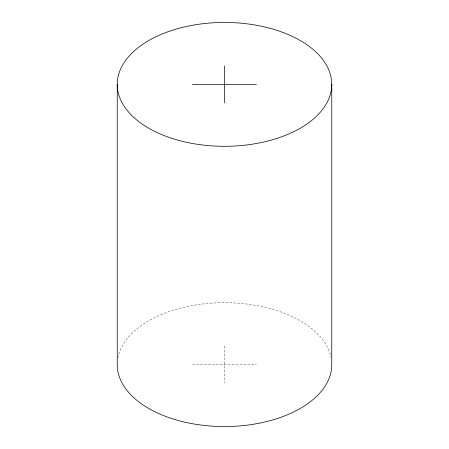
<?xml version="1.0" encoding="UTF-8"?>
<svg xmlns="http://www.w3.org/2000/svg" width="449" height="449" viewBox="0 0 449 449"><rect width="100%" height="100%" fill="white"/><g stroke="black" fill="none" stroke-linecap="round" stroke-linejoin="round"><path stroke-width="0.34" stroke-dasharray="2.25 1.68" d="M192.565 364.622L256.435 364.622M224.5 346.185L224.5 383.059M117.874 357.892A107.26 61.928 0 0 1 224.5 302.699A107.26 61.928 0 0 1 331.126 357.892"/><path stroke-width="0.67" d="M192.565 84.378L256.435 84.378M331.76 84.378A107.26 61.928 0 0 1 170.873 138.006A107.26 61.928 0 0 1 170.873 30.745A107.26 61.928 0 0 1 331.76 84.378L331.76 364.622A107.26 61.928 0 0 1 224.5 426.55A107.26 61.928 0 0 1 117.24 364.622L117.24 84.378M224.5 65.941L224.5 102.815"/></g></svg>
